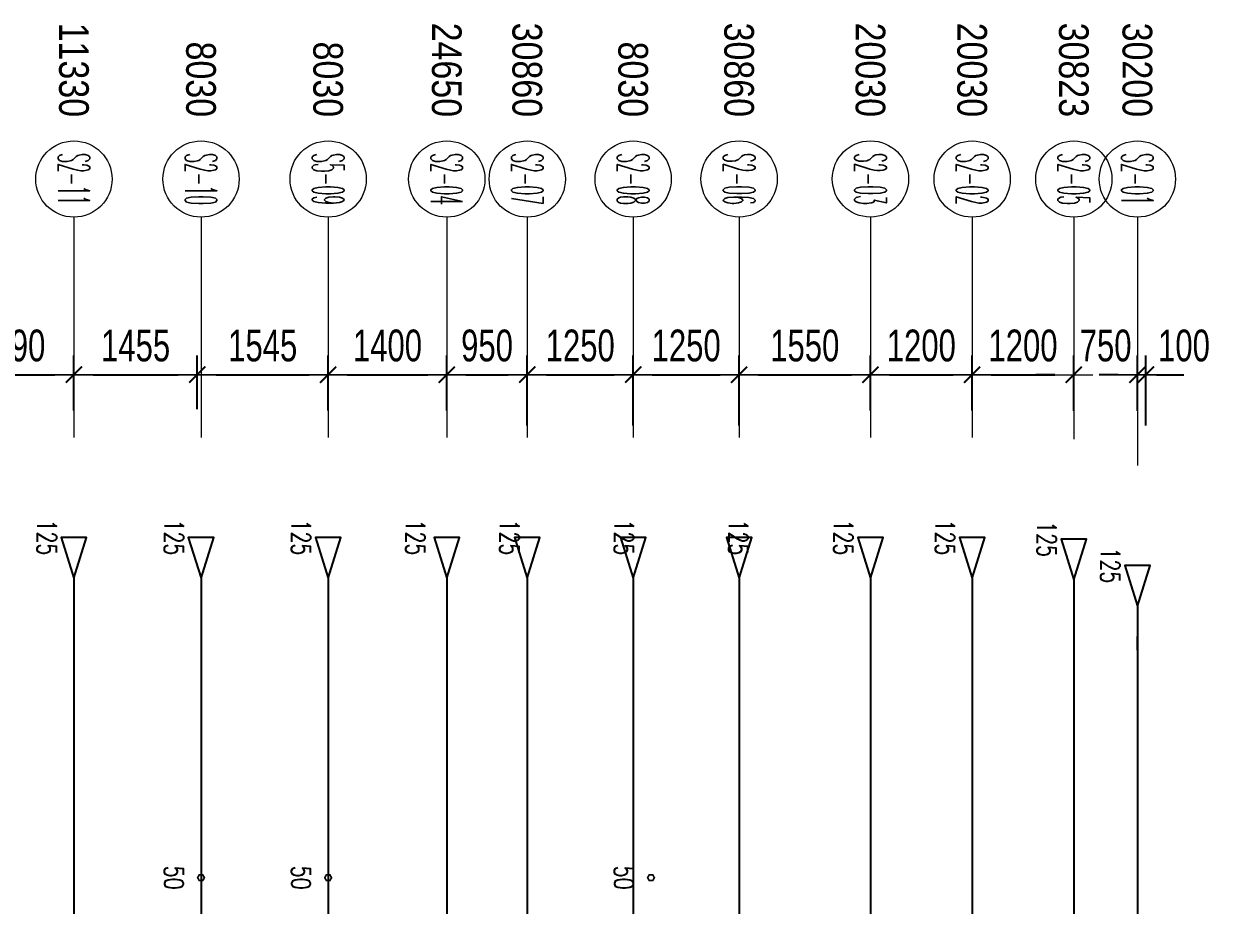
# Model space of a CAD drawing. Header units: millimetres. Extents: x 131700 to 589785, y -24154 to 46087.
# Drawn here: x 556810 to 570926, y 34791 to 45192 of the extents above; entities that cross this region are included whole.
import ezdxf
from ezdxf.enums import TextEntityAlignment as Align

# ---------------------------------------------------------------- set-up
doc = ezdxf.new("R2010")
doc.units = ezdxf.units.MM
doc.layers.get('0').update_dxf_attribs({"lineweight": 20})
doc.layers.get('Defpoints').update_dxf_attribs({"color": 151, "lineweight": 9})
doc.layers.add('ARES_TAG', color=3, linetype='Continuous')
doc.layers.add('NDC_S_TENDON', color=10, linetype='Continuous')
doc.layers.add('Current_plane_Column', color=7, linetype='Continuous', true_color=0x4b00ff)
doc.layers.add('NDC_LCAP', color=87, linetype='Continuous', plot=False)
for name, color, linetype, lineweight in [('NDC_S-ANNO', 7, 'Continuous', 20), ('NDC_S-TENDON', 6, 'Continuous', 35), ('NDC_S_DIM', 1, 'Continuous', 15), ('NDC_S_SYMBOL', 1, 'Continuous', 15)]:
    doc.layers.add(name, color=color, linetype=linetype, lineweight=lineweight)
doc.styles.add('ARES_BIGTEXT', font='VHARIALN.TTF')
doc.styles.add('ARES_ROMANS_0.36', font='romans.shx', dxfattribs={"width": 0.36, "bigfont": 'vns.shx'})
doc.styles.add('ARIAL', font='arial.ttf', dxfattribs={"width": 0.7})
doc.styles.add('NDC_ANNO', font='', dxfattribs={"width": 0.8})
doc.styles.get('NDC_ANNO').set_extended_font_data('Dotum')
doc.dimstyles.new('NDC_dim_150', dxfattribs={"dimscale": 150, "dimtxt": 2.5, "dimasz": 1.5, "dimexe": 1.5, "dimexo": 2.5, "dimgap": 1, "dimtad": 1, "dimdec": 0, "dimzin": 0, "dimdsep": 46, "dimtxsty": 'ARIAL', "dimblk": 'DIMMARK', "dimcen": 0.09, "dimdle": 1.2, "dimclrd": 1, "dimclre": 1, "dimclrt": 3, "dimadec": 0, "dimazin": 0, "dimtfac": 1, "dimtdec": 0, "dimtix": 1, "dimtofl": 0, "dimtmove": 0, "dimatfit": 3, "dimfxl": 4, "dimfxlon": 1, "dimtolj": 1, "dimtzin": 0, "dimarcsym": 0})

# ---------------------------------------------------------------- blocks, each defined once
blk = doc.blocks.new('*U766')
at = {"layer": 'NDC_S_SYMBOL', "color": 3}
blk.add_line((-8425, 0), (-5823, 0), dxfattribs=at)
blk.add_circle((-8875, 0), 450, dxfattribs=at)
at = {"layer": 'NDC_S_TENDON'}
for p, q in [((3236, -150), (3236, 150)), ((-3644, 0), (-3144, 0)), ((-3144, 0), (2787, 0)), ((2787, 0), (2386, 0)), ((2386, 0), (3386, 0))]:
    blk.add_line(p, q, dxfattribs=at)
blk.add_lwpolyline([(-4164, 0), (-4644, 150), (-4644, -150), (-4164, 0), (-3644, 0)], dxfattribs=at)
at = {"layer": 'ARES_TAG', "style": 'ARES_ROMANS_0.36', "width": 0.36}
blk.add_attdef('S3', text='', height=375, dxfattribs=at).set_placement((-8875, 0), align=Align.MIDDLE_CENTER)
at = {"layer": 'NDC_LCAP', "style": 'ARES_BIGTEXT'}
blk.add_attdef('L', text='', height=350, dxfattribs=at).set_placement((-9606, 0), align=Align.MIDDLE_RIGHT)
blk = doc.blocks.new('*U755')
at = {"layer": 'NDC_S_SYMBOL', "color": 3}
blk.add_line((-8425, 0), (-5823, 0), dxfattribs=at)
blk.add_circle((-8875, 0), 450, dxfattribs=at)
at = {"layer": 'NDC_S_TENDON'}
for p, q in [((3236, -150), (3236, 150)), ((-3644, 0), (-3144, 0)), ((-3144, 0), (2787, 0)), ((2787, 0), (2386, 0)), ((2386, 0), (3386, 0))]:
    blk.add_line(p, q, dxfattribs=at)
blk.add_lwpolyline([(-4164, 0), (-4644, 150), (-4644, -150), (-4164, 0), (-3644, 0)], dxfattribs=at)
at = {"layer": 'ARES_TAG', "style": 'ARES_ROMANS_0.36', "width": 0.36}
blk.add_attdef('S3', text='', height=375, dxfattribs=at).set_placement((-8875, 0), align=Align.MIDDLE_CENTER)
at = {"layer": 'NDC_LCAP', "style": 'ARES_BIGTEXT'}
blk.add_attdef('L', text='', height=350, dxfattribs=at).set_placement((-9606, 0), align=Align.MIDDLE_RIGHT)
blk = doc.blocks.new('*U756')
at = {"layer": 'NDC_S_SYMBOL', "color": 3}
blk.add_line((-8425, 0), (-5823, 0), dxfattribs=at)
blk.add_circle((-8875, 0), 450, dxfattribs=at)
at = {"layer": 'NDC_S_TENDON'}
for p, q in [((3236, -150), (3236, 150)), ((-3644, 0), (-3144, 0)), ((-3144, 0), (2787, 0)), ((2787, 0), (2386, 0)), ((2386, 0), (3386, 0))]:
    blk.add_line(p, q, dxfattribs=at)
blk.add_lwpolyline([(-4164, 0), (-4644, 150), (-4644, -150), (-4164, 0), (-3644, 0)], dxfattribs=at)
at = {"layer": 'ARES_TAG', "style": 'ARES_ROMANS_0.36', "width": 0.36}
blk.add_attdef('S3', text='', height=375, dxfattribs=at).set_placement((-8875, 0), align=Align.MIDDLE_CENTER)
at = {"layer": 'NDC_LCAP', "style": 'ARES_BIGTEXT'}
blk.add_attdef('L', text='', height=350, dxfattribs=at).set_placement((-9606, 0), align=Align.MIDDLE_RIGHT)
blk = doc.blocks.new('*U768')
at = {"layer": 'NDC_S_SYMBOL', "color": 3}
blk.add_line((-8425, 0), (-5823, 0), dxfattribs=at)
blk.add_circle((-8875, 0), 450, dxfattribs=at)
at = {"layer": 'NDC_S_TENDON'}
for p, q in [((-3644, 0), (-3144, 0)), ((-3144, 0), (2787, 0))]:
    blk.add_line(p, q, dxfattribs=at)
blk.add_lwpolyline([(-4164, 0), (-4644, 150), (-4644, -150), (-4164, 0), (-3644, 0)], dxfattribs=at)
at = {"layer": 'ARES_TAG', "style": 'ARES_ROMANS_0.36', "width": 0.36}
blk.add_attdef('S3', text='', height=375, dxfattribs=at).set_placement((-8875, 0), align=Align.MIDDLE_CENTER)
at = {"layer": 'NDC_LCAP', "style": 'ARES_BIGTEXT'}
blk.add_attdef('L', text='', height=350, dxfattribs=at).set_placement((-9606, 0), align=Align.MIDDLE_RIGHT)
blk = doc.blocks.new('*U773')
at = {"layer": 'NDC_S_SYMBOL', "color": 3}
blk.add_line((-8406, 0), (-5786, 0), dxfattribs=at)
blk.add_circle((-8856, 0), 450, dxfattribs=at)
at = {"layer": 'NDC_S_TENDON'}
for p, q in [((-3606, 0), (-3144, 0)), ((-3144, 0), (2787, 0))]:
    blk.add_line(p, q, dxfattribs=at)
blk.add_lwpolyline([(-4126, 0), (-4606, 150), (-4606, -150), (-4126, 0), (-3606, 0)], dxfattribs=at)
at = {"layer": 'ARES_TAG', "style": 'ARES_ROMANS_0.36', "width": 0.36}
blk.add_attdef('S3', text='', height=375, dxfattribs=at).set_placement((-8856, 0), align=Align.MIDDLE_CENTER)
at = {"layer": 'NDC_LCAP', "style": 'ARES_BIGTEXT'}
blk.add_attdef('L', text='', height=350, dxfattribs=at).set_placement((-9587, 0), align=Align.MIDDLE_RIGHT)
blk = doc.blocks.new('*U774')
at = {"layer": 'NDC_S_SYMBOL', "color": 3}
blk.add_line((-8095, 0), (-5163, 0), dxfattribs=at)
blk.add_circle((-8545, 0), 450, dxfattribs=at)
at = {"layer": 'NDC_S_TENDON'}
for p, q in [((-2984, 0), (-3144, 0)), ((-3144, 0), (2787, 0))]:
    blk.add_line(p, q, dxfattribs=at)
blk.add_lwpolyline([(-3504, 0), (-3984, 150), (-3984, -150), (-3504, 0), (-2984, 0)], dxfattribs=at)
at = {"layer": 'ARES_TAG', "style": 'ARES_ROMANS_0.36', "width": 0.36}
blk.add_attdef('S3', text='', height=375, dxfattribs=at).set_placement((-8545, 0), align=Align.MIDDLE_CENTER)
at = {"layer": 'NDC_LCAP', "style": 'ARES_BIGTEXT'}
blk.add_attdef('L', text='', height=350, dxfattribs=at).set_placement((-9276, 0), align=Align.MIDDLE_RIGHT)
blk = doc.blocks.new('*U758')
at = {"layer": 'NDC_S_SYMBOL', "color": 3}
blk.add_line((-8425, 0), (-5823, 0), dxfattribs=at)
blk.add_circle((-8875, 0), 450, dxfattribs=at)
at = {"layer": 'NDC_S_TENDON'}
for p, q in [((-3644, 0), (-3144, 0)), ((-3144, 0), (2787, 0))]:
    blk.add_line(p, q, dxfattribs=at)
blk.add_lwpolyline([(-4164, 0), (-4644, 150), (-4644, -150), (-4164, 0), (-3644, 0)], dxfattribs=at)
at = {"layer": 'ARES_TAG', "style": 'ARES_ROMANS_0.36', "width": 0.36}
blk.add_attdef('S3', text='', height=375, dxfattribs=at).set_placement((-8875, 0), align=Align.MIDDLE_CENTER)
at = {"layer": 'NDC_LCAP', "style": 'ARES_BIGTEXT'}
blk.add_attdef('L', text='', height=350, dxfattribs=at).set_placement((-9606, 0), align=Align.MIDDLE_RIGHT)
blk = doc.blocks.new('*U765')
at = {"layer": 'NDC_S_SYMBOL', "color": 3}
blk.add_line((-8425, 0), (-5823, 0), dxfattribs=at)
blk.add_circle((-8875, 0), 450, dxfattribs=at)
at = {"layer": 'NDC_S_TENDON'}
for p, q in [((6536, -150), (6536, 150)), ((-3644, 0), (-3144, 0)), ((-3144, 0), (2787, 0)), ((2787, 0), (5686, 0)), ((5686, 0), (6686, 0))]:
    blk.add_line(p, q, dxfattribs=at)
blk.add_lwpolyline([(-4164, 0), (-4644, 150), (-4644, -150), (-4164, 0), (-3644, 0)], dxfattribs=at)
at = {"layer": 'ARES_TAG', "style": 'ARES_ROMANS_0.36', "width": 0.36}
blk.add_attdef('S3', text='', height=375, dxfattribs=at).set_placement((-8875, 0), align=Align.MIDDLE_CENTER)
at = {"layer": 'NDC_LCAP', "style": 'ARES_BIGTEXT'}
blk.add_attdef('L', text='', height=350, dxfattribs=at).set_placement((-9606, 0), align=Align.MIDDLE_RIGHT)
blk = doc.blocks.new('*U714')
at = {"layer": 'NDC_S_SYMBOL', "color": 3}
blk.add_line((-8425, 0), (-5823, 0), dxfattribs=at)
blk.add_circle((-8875, 0), 450, dxfattribs=at)
at = {"layer": 'NDC_S_TENDON'}
for p, q in [((-3644, 0), (-3144, 0)), ((-3144, 0), (2787, 0))]:
    blk.add_line(p, q, dxfattribs=at)
blk.add_lwpolyline([(-4164, 0), (-4644, 150), (-4644, -150), (-4164, 0), (-3644, 0)], dxfattribs=at)
at = {"layer": 'ARES_TAG', "style": 'ARES_ROMANS_0.36', "width": 0.36}
blk.add_attdef('S3', text='', height=375, dxfattribs=at).set_placement((-8875, 0), align=Align.MIDDLE_CENTER)
at = {"layer": 'NDC_LCAP', "style": 'ARES_BIGTEXT'}
blk.add_attdef('L', text='', height=350, dxfattribs=at).set_placement((-9606, 0), align=Align.MIDDLE_RIGHT)
blk = doc.blocks.new('*U719')
at = {"layer": 'NDC_S_SYMBOL', "color": 3}
blk.add_line((-8425, 0), (-5823, 0), dxfattribs=at)
blk.add_circle((-8875, 0), 450, dxfattribs=at)
at = {"layer": 'NDC_S_TENDON'}
for p, q in [((-3644, 0), (-3144, 0)), ((-3144, 0), (2787, 0))]:
    blk.add_line(p, q, dxfattribs=at)
blk.add_lwpolyline([(-4164, 0), (-4644, 150), (-4644, -150), (-4164, 0), (-3644, 0)], dxfattribs=at)
at = {"layer": 'ARES_TAG', "style": 'ARES_ROMANS_0.36', "width": 0.36}
blk.add_attdef('S3', text='', height=375, dxfattribs=at).set_placement((-8875, 0), align=Align.MIDDLE_CENTER)
at = {"layer": 'NDC_LCAP', "style": 'ARES_BIGTEXT'}
blk.add_attdef('L', text='', height=350, dxfattribs=at).set_placement((-9606, 0), align=Align.MIDDLE_RIGHT)
blk = doc.blocks.new('*U720')
at = {"layer": 'NDC_S_SYMBOL', "color": 3}
blk.add_line((-8425, 0), (-5823, 0), dxfattribs=at)
blk.add_circle((-8875, 0), 450, dxfattribs=at)
at = {"layer": 'NDC_S_TENDON'}
for p, q in [((-3644, 0), (-3144, 0)), ((-3144, 0), (2787, 0))]:
    blk.add_line(p, q, dxfattribs=at)
blk.add_lwpolyline([(-4164, 0), (-4644, 150), (-4644, -150), (-4164, 0), (-3644, 0)], dxfattribs=at)
at = {"layer": 'ARES_TAG', "style": 'ARES_ROMANS_0.36', "width": 0.36}
blk.add_attdef('S3', text='', height=375, dxfattribs=at).set_placement((-8875, 0), align=Align.MIDDLE_CENTER)
at = {"layer": 'NDC_LCAP', "style": 'ARES_BIGTEXT'}
blk.add_attdef('L', text='', height=350, dxfattribs=at).set_placement((-9606, 0), align=Align.MIDDLE_RIGHT)
blk = doc.blocks.new('TDY')
at = {"layer": 'NDC_S-TENDON', "linetype": 'Continuous', "elevation": 2800}
for points in [[(50190, 25615, 20, 20, 0), (50170, 25650, 20, 20, 0), (50130, 25650, 20, 20, 0), (50110, 25615, 20, 20, 0), (50130, 25580, 20, 20, 0), (50170, 25580, 20, 20, 0)], [(50190, 25615, 20, 20, 0), (50170, 25650, 20, 20, 0), (50130, 25650, 20, 20, 0), (50110, 25615, 20, 20, 0), (50130, 25580, 20, 20, 0), (50170, 25580, 20, 20, 0)], [(50190, 25615, 20, 20, 0), (50170, 25649, 20, 20, 0), (50130, 25649, 20, 20, 0), (50110, 25615, 20, 20, 0), (50130, 25580, 20, 20, 0), (50170, 25580, 20, 20, 0)], [(50190, 25615, 20, 20, 0), (50170, 25649, 20, 20, 0), (50130, 25649, 20, 20, 0), (50110, 25615, 20, 20, 0), (50130, 25580, 20, 20, 0), (50170, 25580, 20, 20, 0)], [(51690, 25615, 20, 20, 0), (51670, 25650, 20, 20, 0), (51630, 25650, 20, 20, 0), (51610, 25615, 20, 20, 0), (51630, 25580, 20, 20, 0), (51670, 25580, 20, 20, 0)], [(51690, 25615, 20, 20, 0), (51670, 25650, 20, 20, 0), (51630, 25650, 20, 20, 0), (51610, 25615, 20, 20, 0), (51630, 25580, 20, 20, 0), (51670, 25580, 20, 20, 0)], [(51690, 25615, 20, 20, 0), (51670, 25649, 20, 20, 0), (51630, 25649, 20, 20, 0), (51610, 25615, 20, 20, 0), (51630, 25580, 20, 20, 0), (51670, 25580, 20, 20, 0)], [(51690, 25615, 20, 20, 0), (51670, 25649, 20, 20, 0), (51630, 25649, 20, 20, 0), (51610, 25615, 20, 20, 0), (51630, 25580, 20, 20, 0), (51670, 25580, 20, 20, 0)], [(55500, 25615, 20, 20, 0), (55480, 25650, 20, 20, 0), (55440, 25650, 20, 20, 0), (55420, 25615, 20, 20, 0), (55440, 25580, 20, 20, 0), (55480, 25580, 20, 20, 0)], [(55500, 25615, 20, 20, 0), (55480, 25650, 20, 20, 0), (55440, 25650, 20, 20, 0), (55420, 25615, 20, 20, 0), (55440, 25580, 20, 20, 0), (55480, 25580, 20, 20, 0)], [(55500, 25615, 20, 20, 0), (55480, 25649, 20, 20, 0), (55440, 25649, 20, 20, 0), (55420, 25615, 20, 20, 0), (55440, 25580, 20, 20, 0), (55480, 25580, 20, 20, 0)], [(55500, 25615, 20, 20, 0), (55480, 25649, 20, 20, 0), (55440, 25649, 20, 20, 0), (55420, 25615, 20, 20, 0), (55440, 25580, 20, 20, 0), (55480, 25580, 20, 20, 0)]]:
    blk.add_lwpolyline(points, format="xyseb", close=True, dxfattribs=at)
at = {"rotation": 270}
for name, p, values in [('*U765', (48650, 24986, 2875), {'L': '11330', 'S3': 'S2-11'}), ('*U714', (53050, 24986, 2875), {'L': '24650', 'S3': 'S2-04'}), ('*U758', (54000, 24986, 61), {'L': '30860', 'S3': 'S2-07'}), ('*U768', (56500, 24987, 63), {'L': '30860', 'S3': 'S2-06'}), ('*U719', (58050, 24987, 2875), {'L': '20030', 'S3': 'S2-03'}), ('*U720', (59250, 24986, 2875), {'L': '20030', 'S3': 'S2-02'}), ('*U773', (60450, 25005, 2875), {'L': '30823', 'S3': 'S2-05'}), ('*U774', (61200, 25316, 2875), {'L': '30200', 'S3': 'S2-01'}), ('*U766', (50150, 24986, 2855), {'L': '8030', 'S3': 'S2-10'}), ('*U755', (51650, 24986, 2855), {'L': '8030', 'S3': 'S5-09'}), ('*U756', (55250, 24986, 54), {'L': '8030', 'S3': 'S2-08'})]:
    blk.add_blockref(name, p, dxfattribs=at).add_auto_attribs(values)
at = {"layer": 'NDC_S-ANNO', "linetype": 'Continuous', "char_height": 225, "attachment_point": 5, "rotation": 270, "line_spacing_factor": 0.75, "style": 'NDC_ANNO'}
for s, insert in [('\\FSTANDARD.shx;125', (48330, 29630, 2875)), ('\\FSTANDARD.shx;125', (48330, 29630, 2875)), ('\\FSTANDARD.shx;125', (49830, 29630, 2875)), ('\\FSTANDARD.shx;125', (49830, 29630, 2875)), ('\\FSTANDARD.shx;125', (51330, 29630, 2875)), ('\\FSTANDARD.shx;125', (51330, 29630, 2875)), ('\\FSTANDARD.shx;125', (52680, 29630, 2875)), ('\\FSTANDARD.shx;125', (52680, 29630, 2875)), ('\\FSTANDARD.shx;125', (53790, 29630, 2875)), ('\\FSTANDARD.shx;125', (53790, 29630, 2875)), ('\\FSTANDARD.shx;125', (55140, 29630, 2875)), ('\\FSTANDARD.shx;125', (55140, 29630, 2875)), ('\\FSTANDARD.shx;125', (56490, 29630, 2875)), ('\\FSTANDARD.shx;125', (56490, 29630, 2875)), ('\\FSTANDARD.shx;125', (57730, 29630, 2875)), ('\\FSTANDARD.shx;125', (57730, 29630, 2875)), ('\\FSTANDARD.shx;125', (58930, 29630, 2875)), ('\\FSTANDARD.shx;125', (58930, 29630, 2875)), ('\\FSTANDARD.shx;125', (60130, 29611, 2875)), ('\\FSTANDARD.shx;125', (60130, 29611, 2875)), ('\\FSTANDARD.shx;125', (60880, 29300, 2875)), ('\\FSTANDARD.shx;125', (60880, 29300, 2875)), ('\\FSTANDARD.shx;50', (49830, 25615, 2800)), ('\\FSTANDARD.shx;50', (49830, 25615, 2800)), ('\\FSTANDARD.shx;50', (51330, 25615, 2800)), ('\\FSTANDARD.shx;50', (51330, 25615, 2800)), ('\\FSTANDARD.shx;50', (55140, 25615, 2800)), ('\\FSTANDARD.shx;50', (55140, 25615, 2800))]:
    blk.add_mtext(s, dxfattribs=dict(at, insert=insert))
blk = doc.blocks.new('DIMMARK')
at = {"layer": 'NDC_S_DIM', "color": 1}
blk.add_line((-1.5, 0), (1, 0), dxfattribs=at)
at = {"layer": 'NDC_S_DIM', "color": 2, "const_width": 0.1}
blk.add_lwpolyline([(-0.424, -0.424), (0.424, 0.424)], dxfattribs=at)
blk = doc.blocks.new('*D905')
at = {"layer": 'Defpoints', "color": 0, "ltscale": 100, "transparency": 16777216}
for p in [(557400, 41052), (555910, 37618, 2875), (557400, 37618, 2875)]:
    blk.add_point(p, dxfattribs=at)
at = {"layer": 'NDC_S_DIM', "color": 1, "lineweight": -2, "ltscale": 100, "transparency": 16777216}
for p, q in [((555910, 40629), (555910, 41277)), ((557400, 40629), (557400, 41277)), ((556135, 41052), (557175, 41052))]:
    blk.add_line(p, q, dxfattribs=at)
at = {"layer": 'NDC_S_DIM', "color": 1, "lineweight": -2, "ltscale": 100, "transparency": 16777216, "xscale": 225, "yscale": 225, "zscale": 225, "rotation": 180}
blk.add_blockref('DIMMARK', (555910, 41052), dxfattribs=at)
at = {"layer": 'NDC_S_DIM', "color": 1, "lineweight": -2, "ltscale": 100, "transparency": 16777216, "xscale": 225, "yscale": 225, "zscale": 225}
blk.add_blockref('DIMMARK', (557400, 41052), dxfattribs=at)
at = {"layer": 'NDC_S_DIM', "color": 3, "ltscale": 100, "transparency": 16777216, "insert": (556655, 41394), "char_height": 375, "attachment_point": 5, "style": 'ARIAL'}
blk.add_mtext('\\A1;1490', dxfattribs=at)
blk = doc.blocks.new('*D906')
at = {"layer": 'Defpoints', "color": 0, "ltscale": 100, "transparency": 16777216}
for p in [(558855, 41052), (558855, 37703, 3000), (557400, 37618, 2875)]:
    blk.add_point(p, dxfattribs=at)
at = {"layer": 'NDC_S_DIM', "color": 1, "lineweight": -2, "ltscale": 100, "transparency": 16777216}
for p, q in [((557400, 40629), (557400, 41277)), ((558855, 40645), (558855, 41277)), ((557625, 41052), (558630, 41052))]:
    blk.add_line(p, q, dxfattribs=at)
at = {"layer": 'NDC_S_DIM', "color": 1, "lineweight": -2, "ltscale": 100, "transparency": 16777216, "xscale": 225, "yscale": 225, "zscale": 225, "rotation": 180}
blk.add_blockref('DIMMARK', (557400, 41052), dxfattribs=at)
at = {"layer": 'NDC_S_DIM', "color": 1, "lineweight": -2, "ltscale": 100, "transparency": 16777216, "xscale": 225, "yscale": 225, "zscale": 225}
blk.add_blockref('DIMMARK', (558855, 41052), dxfattribs=at)
at = {"layer": 'NDC_S_DIM', "color": 3, "ltscale": 100, "transparency": 16777216, "insert": (558128, 41394), "char_height": 375, "attachment_point": 5, "style": 'ARIAL'}
blk.add_mtext('\\A1;1455', dxfattribs=at)
blk = doc.blocks.new('*D907')
at = {"layer": 'Defpoints', "color": 0, "ltscale": 100, "transparency": 16777216}
for p in [(560400, 41052), (558855, 37703, 3000), (560400, 37618, 2875)]:
    blk.add_point(p, dxfattribs=at)
at = {"layer": 'NDC_S_DIM', "color": 1, "lineweight": -2, "ltscale": 100, "transparency": 16777216}
for p, q in [((558855, 40645), (558855, 41277)), ((560400, 40629), (560400, 41277)), ((559080, 41052), (560175, 41052))]:
    blk.add_line(p, q, dxfattribs=at)
at = {"layer": 'NDC_S_DIM', "color": 1, "lineweight": -2, "ltscale": 100, "transparency": 16777216, "xscale": 225, "yscale": 225, "zscale": 225, "rotation": 180}
blk.add_blockref('DIMMARK', (558855, 41052), dxfattribs=at)
at = {"layer": 'NDC_S_DIM', "color": 1, "lineweight": -2, "ltscale": 100, "transparency": 16777216, "xscale": 225, "yscale": 225, "zscale": 225}
blk.add_blockref('DIMMARK', (560400, 41052), dxfattribs=at)
at = {"layer": 'NDC_S_DIM', "color": 3, "ltscale": 100, "transparency": 16777216, "insert": (559628, 41394), "char_height": 375, "attachment_point": 5, "style": 'ARIAL'}
blk.add_mtext('\\A1;1545', dxfattribs=at)
blk = doc.blocks.new('*D908')
at = {"layer": 'Defpoints', "color": 0, "ltscale": 100, "transparency": 16777216}
for p in [(561800, 41052), (560400, 37618, 2875), (561800, 37618, 2875)]:
    blk.add_point(p, dxfattribs=at)
at = {"layer": 'NDC_S_DIM', "color": 1, "lineweight": -2, "ltscale": 100, "transparency": 16777216}
for p, q in [((560400, 40629), (560400, 41277)), ((561800, 40629), (561800, 41277)), ((560625, 41052), (561575, 41052))]:
    blk.add_line(p, q, dxfattribs=at)
at = {"layer": 'NDC_S_DIM', "color": 1, "lineweight": -2, "ltscale": 100, "transparency": 16777216, "xscale": 225, "yscale": 225, "zscale": 225, "rotation": 180}
blk.add_blockref('DIMMARK', (560400, 41052), dxfattribs=at)
at = {"layer": 'NDC_S_DIM', "color": 1, "lineweight": -2, "ltscale": 100, "transparency": 16777216, "xscale": 225, "yscale": 225, "zscale": 225}
blk.add_blockref('DIMMARK', (561800, 41052), dxfattribs=at)
at = {"layer": 'NDC_S_DIM', "color": 3, "ltscale": 100, "transparency": 16777216, "insert": (561100, 41394), "char_height": 375, "attachment_point": 5, "style": 'ARIAL'}
blk.add_mtext('\\A1;1400', dxfattribs=at)
blk = doc.blocks.new('*D909')
at = {"layer": 'Defpoints', "color": 0, "ltscale": 100, "transparency": 16777216}
for p in [(562750, 41052), (561800, 37618, 2875), (562750, 37618, 61)]:
    blk.add_point(p, dxfattribs=at)
at = {"layer": 'NDC_S_DIM', "color": 1, "lineweight": -2, "ltscale": 100, "transparency": 16777216}
for p, q in [((561800, 40629), (561800, 41277)), ((562750, 40453), (562750, 41277)), ((562025, 41052), (562525, 41052))]:
    blk.add_line(p, q, dxfattribs=at)
at = {"layer": 'NDC_S_DIM', "color": 1, "lineweight": -2, "ltscale": 100, "transparency": 16777216, "xscale": 225, "yscale": 225, "zscale": 225, "rotation": 180}
blk.add_blockref('DIMMARK', (561800, 41052), dxfattribs=at)
at = {"layer": 'NDC_S_DIM', "color": 1, "lineweight": -2, "ltscale": 100, "transparency": 16777216, "xscale": 225, "yscale": 225, "zscale": 225}
blk.add_blockref('DIMMARK', (562750, 41052), dxfattribs=at)
at = {"layer": 'NDC_S_DIM', "color": 3, "ltscale": 100, "transparency": 16777216, "insert": (562275, 41394), "char_height": 375, "attachment_point": 5, "style": 'ARIAL'}
blk.add_mtext('\\A1;950', dxfattribs=at)
blk = doc.blocks.new('*D910')
at = {"layer": 'Defpoints', "color": 0, "ltscale": 100, "transparency": 16777216}
for p in [(564000, 41052), (562750, 37618, 61), (564000, 37618, 73)]:
    blk.add_point(p, dxfattribs=at)
at = {"layer": 'NDC_S_DIM', "color": 1, "lineweight": -2, "ltscale": 100, "transparency": 16777216}
for p, q in [((562750, 40453), (562750, 41277)), ((564000, 40453), (564000, 41277)), ((562975, 41052), (563775, 41052))]:
    blk.add_line(p, q, dxfattribs=at)
at = {"layer": 'NDC_S_DIM', "color": 1, "lineweight": -2, "ltscale": 100, "transparency": 16777216, "xscale": 225, "yscale": 225, "zscale": 225, "rotation": 180}
blk.add_blockref('DIMMARK', (562750, 41052), dxfattribs=at)
at = {"layer": 'NDC_S_DIM', "color": 1, "lineweight": -2, "ltscale": 100, "transparency": 16777216, "xscale": 225, "yscale": 225, "zscale": 225}
blk.add_blockref('DIMMARK', (564000, 41052), dxfattribs=at)
at = {"layer": 'NDC_S_DIM', "color": 3, "ltscale": 100, "transparency": 16777216, "insert": (563375, 41394), "char_height": 375, "attachment_point": 5, "style": 'ARIAL'}
blk.add_mtext('\\A1;1250', dxfattribs=at)
blk = doc.blocks.new('*D911')
at = {"layer": 'Defpoints', "color": 0, "ltscale": 100, "transparency": 16777216}
for p in [(565250, 41052), (564000, 37618, 73), (565250, 37618, 63)]:
    blk.add_point(p, dxfattribs=at)
at = {"layer": 'NDC_S_DIM', "color": 1, "lineweight": -2, "ltscale": 100, "transparency": 16777216}
for p, q in [((564000, 40453), (564000, 41277)), ((565250, 40453), (565250, 41277)), ((564225, 41052), (565025, 41052))]:
    blk.add_line(p, q, dxfattribs=at)
at = {"layer": 'NDC_S_DIM', "color": 1, "lineweight": -2, "ltscale": 100, "transparency": 16777216, "xscale": 225, "yscale": 225, "zscale": 225, "rotation": 180}
blk.add_blockref('DIMMARK', (564000, 41052), dxfattribs=at)
at = {"layer": 'NDC_S_DIM', "color": 1, "lineweight": -2, "ltscale": 100, "transparency": 16777216, "xscale": 225, "yscale": 225, "zscale": 225}
blk.add_blockref('DIMMARK', (565250, 41052), dxfattribs=at)
at = {"layer": 'NDC_S_DIM', "color": 3, "ltscale": 100, "transparency": 16777216, "insert": (564625, 41394), "char_height": 375, "attachment_point": 5, "style": 'ARIAL'}
blk.add_mtext('\\A1;1250', dxfattribs=at)
blk = doc.blocks.new('*D912')
at = {"layer": 'Defpoints', "color": 0, "ltscale": 100, "transparency": 16777216}
for p in [(566800, 41052), (565250, 37618, 63), (566800, 37618, 2875)]:
    blk.add_point(p, dxfattribs=at)
at = {"layer": 'NDC_S_DIM', "color": 1, "lineweight": -2, "ltscale": 100, "transparency": 16777216}
for p, q in [((565250, 40453), (565250, 41277)), ((566800, 40629), (566800, 41277)), ((565475, 41052), (566575, 41052))]:
    blk.add_line(p, q, dxfattribs=at)
at = {"layer": 'NDC_S_DIM', "color": 1, "lineweight": -2, "ltscale": 100, "transparency": 16777216, "xscale": 225, "yscale": 225, "zscale": 225, "rotation": 180}
blk.add_blockref('DIMMARK', (565250, 41052), dxfattribs=at)
at = {"layer": 'NDC_S_DIM', "color": 1, "lineweight": -2, "ltscale": 100, "transparency": 16777216, "xscale": 225, "yscale": 225, "zscale": 225}
blk.add_blockref('DIMMARK', (566800, 41052), dxfattribs=at)
at = {"layer": 'NDC_S_DIM', "color": 3, "ltscale": 100, "transparency": 16777216, "insert": (566025, 41394), "char_height": 375, "attachment_point": 5, "style": 'ARIAL'}
blk.add_mtext('\\A1;1550', dxfattribs=at)
blk = doc.blocks.new('*D913')
at = {"layer": 'Defpoints', "color": 0, "ltscale": 100, "transparency": 16777216}
for p in [(568000, 41052), (566800, 37618, 2875), (568000, 37618, 2875)]:
    blk.add_point(p, dxfattribs=at)
at = {"layer": 'NDC_S_DIM', "color": 1, "lineweight": -2, "ltscale": 100, "transparency": 16777216}
for p, q in [((566800, 40629), (566800, 41277)), ((568000, 40629), (568000, 41277)), ((567025, 41052), (567775, 41052))]:
    blk.add_line(p, q, dxfattribs=at)
at = {"layer": 'NDC_S_DIM', "color": 1, "lineweight": -2, "ltscale": 100, "transparency": 16777216, "xscale": 225, "yscale": 225, "zscale": 225, "rotation": 180}
blk.add_blockref('DIMMARK', (566800, 41052), dxfattribs=at)
at = {"layer": 'NDC_S_DIM', "color": 1, "lineweight": -2, "ltscale": 100, "transparency": 16777216, "xscale": 225, "yscale": 225, "zscale": 225}
blk.add_blockref('DIMMARK', (568000, 41052), dxfattribs=at)
at = {"layer": 'NDC_S_DIM', "color": 3, "ltscale": 100, "transparency": 16777216, "insert": (567400, 41394), "char_height": 375, "attachment_point": 5, "style": 'ARIAL'}
blk.add_mtext('\\A1;1200', dxfattribs=at)
blk = doc.blocks.new('*D914')
at = {"layer": 'Defpoints', "color": 0, "ltscale": 100, "transparency": 16777216}
for p in [(569200, 41052), (568000, 37618, 2875), (569200, 37599, 2875)]:
    blk.add_point(p, dxfattribs=at)
at = {"layer": 'NDC_S_DIM', "color": 1, "lineweight": -2, "ltscale": 100, "transparency": 16777216}
for p, q in [((568000, 40629), (568000, 41277)), ((569200, 40627), (569200, 41277)), ((568225, 41052), (568975, 41052))]:
    blk.add_line(p, q, dxfattribs=at)
at = {"layer": 'NDC_S_DIM', "color": 1, "lineweight": -2, "ltscale": 100, "transparency": 16777216, "xscale": 225, "yscale": 225, "zscale": 225, "rotation": 180}
blk.add_blockref('DIMMARK', (568000, 41052), dxfattribs=at)
at = {"layer": 'NDC_S_DIM', "color": 1, "lineweight": -2, "ltscale": 100, "transparency": 16777216, "xscale": 225, "yscale": 225, "zscale": 225}
blk.add_blockref('DIMMARK', (569200, 41052), dxfattribs=at)
at = {"layer": 'NDC_S_DIM', "color": 3, "ltscale": 100, "transparency": 16777216, "insert": (568600, 41394), "char_height": 375, "attachment_point": 5, "style": 'ARIAL'}
blk.add_mtext('\\A1;1200', dxfattribs=at)
blk = doc.blocks.new('*D915')
at = {"layer": 'Defpoints', "color": 0, "ltscale": 100, "transparency": 16777216}
for p in [(569950, 41052), (569200, 37599, 2875), (569950, 37576, 2875)]:
    blk.add_point(p, dxfattribs=at)
at = {"layer": 'NDC_S_DIM', "color": 1, "lineweight": -2, "ltscale": 100, "transparency": 16777216}
for p, q in [((569200, 40627), (569200, 41277)), ((569950, 40626), (569950, 41277)), ((568975, 41052), (568750, 41052)), ((570175, 41052), (570400, 41052))]:
    blk.add_line(p, q, dxfattribs=at)
at = {"layer": 'NDC_S_DIM', "color": 1, "lineweight": -2, "ltscale": 100, "transparency": 16777216, "xscale": 225, "yscale": 225, "zscale": 225}
blk.add_blockref('DIMMARK', (569200, 41052), dxfattribs=at)
at = {"layer": 'NDC_S_DIM', "color": 1, "lineweight": -2, "ltscale": 100, "transparency": 16777216, "xscale": 225, "yscale": 225, "zscale": 225, "rotation": 180}
blk.add_blockref('DIMMARK', (569950, 41052), dxfattribs=at)
at = {"layer": 'NDC_S_DIM', "color": 3, "ltscale": 100, "transparency": 16777216, "insert": (569575, 41394), "char_height": 375, "attachment_point": 5, "style": 'ARIAL'}
blk.add_mtext('\\A1;750', dxfattribs=at)
blk = doc.blocks.new('*D916')
at = {"layer": 'Defpoints', "color": 0, "ltscale": 100, "transparency": 16777216}
for p in [(570050, 41052), (569950, 37576, 2875), (570050, 37582)]:
    blk.add_point(p, dxfattribs=at)
at = {"layer": 'NDC_S_DIM', "color": 1, "lineweight": -2, "ltscale": 100, "transparency": 16777216}
for p, q in [((569950, 40626), (569950, 41277)), ((570050, 40452), (570050, 41277)), ((569725, 41052), (569500, 41052)), ((570275, 41052), (570500, 41052))]:
    blk.add_line(p, q, dxfattribs=at)
at = {"layer": 'NDC_S_DIM', "color": 1, "lineweight": -2, "ltscale": 100, "transparency": 16777216, "xscale": 225, "yscale": 225, "zscale": 225}
blk.add_blockref('DIMMARK', (569950, 41052), dxfattribs=at)
at = {"layer": 'NDC_S_DIM', "color": 1, "lineweight": -2, "ltscale": 100, "transparency": 16777216, "xscale": 225, "yscale": 225, "zscale": 225, "rotation": 180}
blk.add_blockref('DIMMARK', (570050, 41052), dxfattribs=at)
at = {"layer": 'NDC_S_DIM', "color": 3, "ltscale": 100, "transparency": 16777216, "insert": (570500, 41394), "char_height": 375, "attachment_point": 5, "style": 'ARIAL'}
blk.add_mtext('\\A1;100', dxfattribs=at)

msp = doc.modelspace()

# ---------------------------------------------------------------- block references
at = {"layer": 'Current_plane_Column'}
msp.add_blockref('TDY', (508750, 9500), dxfattribs=at)

# ---------------------------------------------------------------- dimensions: what is measured, and where the dimension line sits
at = {"layer": 'NDC_S_DIM', "ltscale": 100}
for base, p1, p2, picture, middle in [((557400, 41052.4), (555910, 37617.7, 2875), (557400, 37617.7, 2875), '*D905', (556655, 41393.9)), ((558855, 41052.4), (557400, 37617.7, 2875), (558855, 37702.6, 3000), '*D906', (558127.5, 41393.9)), ((560400, 41052.4), (558855, 37702.6, 3000), (560400, 37617.7, 2875), '*D907', (559627.5, 41393.9)), ((561800, 41052.4), (560400, 37617.7, 2875), (561800, 37617.7, 2875), '*D908', (561100, 41393.9)), ((562750, 41052.4), (561800, 37617.7, 2875), (562750, 37617.7, 61.5), '*D909', (562275, 41393.9)), ((564000, 41052.4), (562750, 37617.7, 61.5), (564000, 37617.7, 73.4), '*D910', (563375, 41393.9)), ((565249.8, 41052.4), (564000, 37617.7, 73.4), (565249.8, 37617.7, 63.4), '*D911', (564624.9, 41393.9)), ((566800, 41052.4), (565249.8, 37617.7, 63.4), (566800, 37617.7, 2875), '*D912', (566024.9, 41393.9)), ((568000, 41052.4), (566800, 37617.7, 2875), (568000, 37617.7, 2875), '*D913', (567400, 41393.9)), ((569200, 41052.4), (568000, 37617.7, 2875), (569200, 37599, 2875), '*D914', (568600, 41393.9)), ((569950, 41052.4), (569200, 37599, 2875), (569950, 37575.7, 2875), '*D915', (569575, 41393.9))]:
    dim = msp.add_linear_dim(base=base, p1=p1, p2=p2, dimstyle='NDC_dim_150', override={"dimtmove": 1}, dxfattribs=at)
    dim.commit()
    dim.dimension.update_dxf_attribs({"geometry": picture, "text_midpoint": middle})
dim = msp.add_linear_dim(base=(570050, 41052.4), p1=(569950, 37575.7, 2875), p2=(570050, 37581.7), dimstyle='NDC_dim_150', override={"dimtmove": 1}, dxfattribs=at)
dim.commit()
dim.dimension.update_dxf_attribs({"geometry": '*D916', "text_midpoint": (570500, 41052.4), "dimtype": 160})

doc.saveas('drawing.dxf')
